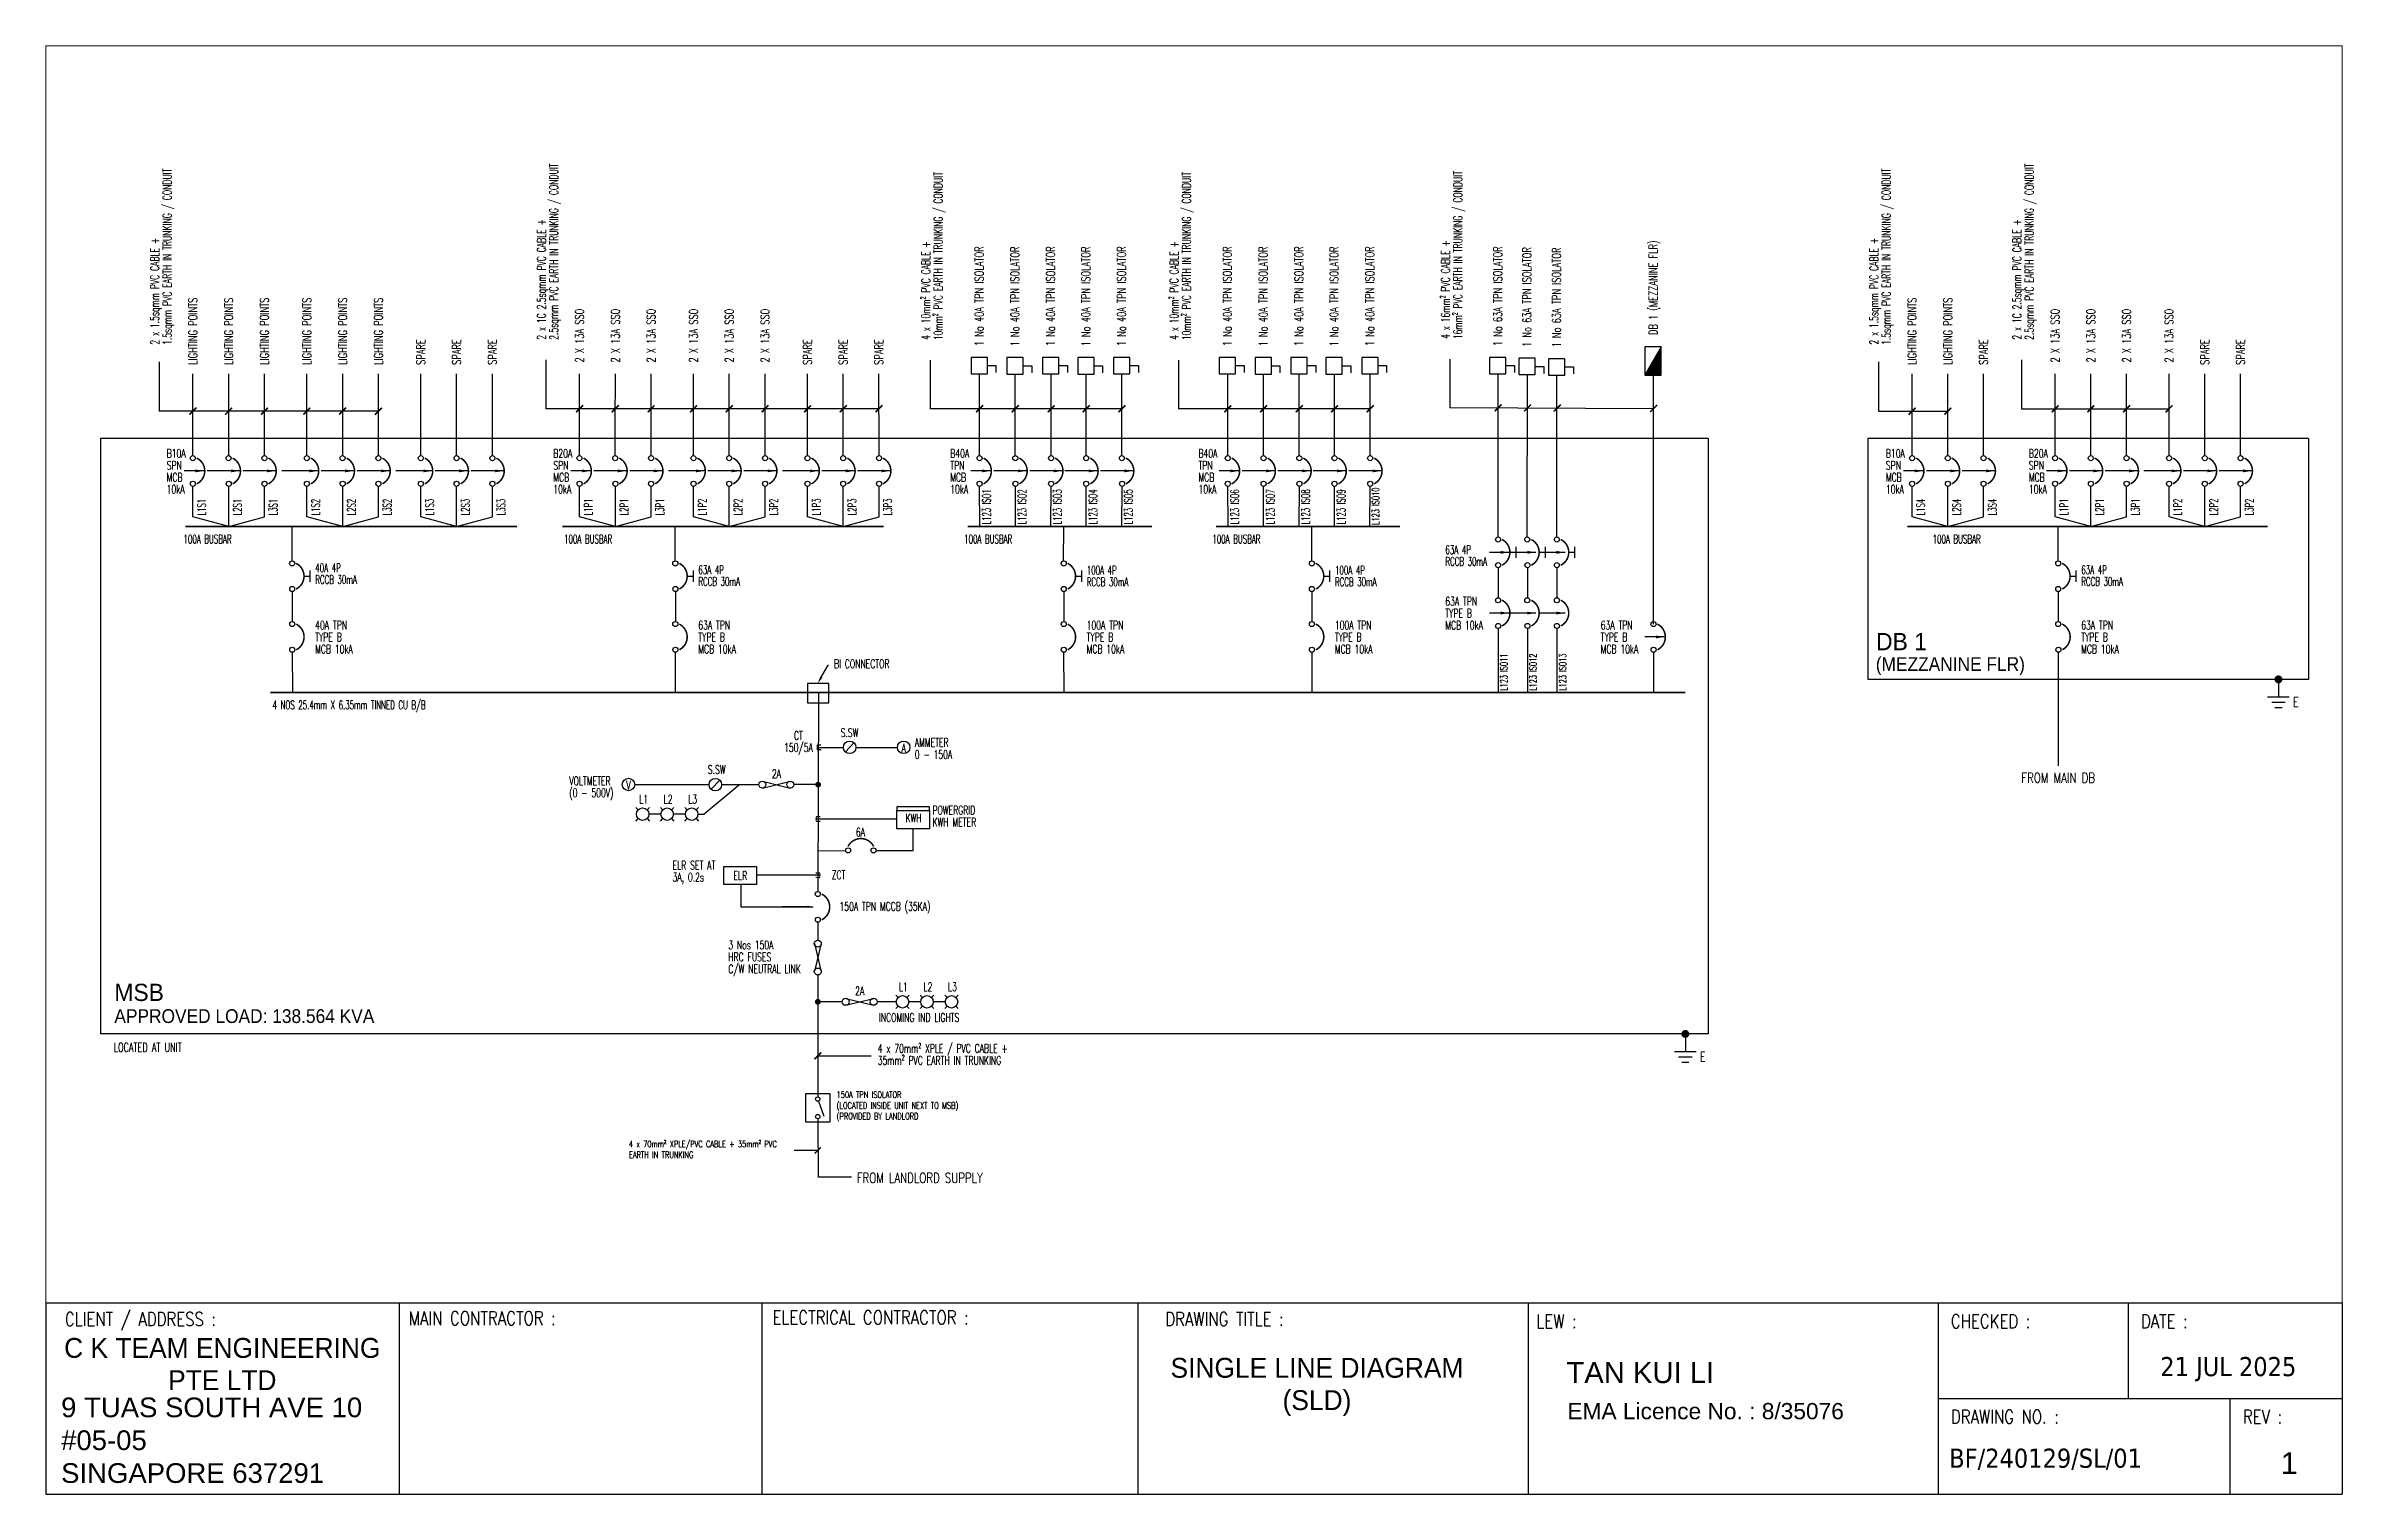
# Paper-space layout 'Layout1' of a CAD drawing. Header units: millimetres. Extents: x 0 to 404, y 1 to 255.
# The model-space entities are those that its viewports show. They can reach past a viewport. Long polylines and large blocks are cut down to what shows.
import ezdxf
from ezdxf import colors
from ezdxf.entities.mleader import LeaderData, LeaderLine
from ezdxf.lldxf.tags import DXFTag
from ezdxf.math import Vec2, Vec3

# ---------------------------------------------------------------- set-up
doc = ezdxf.new("R2010")
doc.units = ezdxf.units.MM
doc.linetypes.add('DASHED', pattern=[0.75, 0.5, -0.25])
for name, color, linetype in [('E-SLD-FRAME', 8, 'Continuous'), ('E-SLD-LEGENDF', 2, 'Continuous'), ('SLD', 2, 'Continuous'), ('SLD-LINE', 7, 'Continuous'), ('SLD-TXT', 7, 'Continuous'), ('TXT', 7, 'Continuous')]:
    doc.layers.add(name, color=color, linetype=linetype)
doc.styles.add('ARIAL', font='arial.ttf', dxfattribs={"width": 0.95})
doc.styles.add('SIMPLEX', font='simplex.shx', dxfattribs={"width": 0.75})
doc.styles.add('SLD-TXT', font='romans.shx', dxfattribs={"width": 0.75})
doc.styles.get("Standard").update_dxf_attribs({"font": 'arial.ttf'})
doc.styles.add('TAHOMA', font='tahoma.ttf', dxfattribs={"width": 0.9})
tags = doc.linetypes.add('CENTER', pattern=[2, 1.25, -0.25, 0.25, -0.25]).pattern_tags.tags
tags[10:11] = [DXFTag(74, 4), DXFTag(75, 0), DXFTag(340, '0'), DXFTag(46, 1.0), DXFTag(50, 0.0), DXFTag(44, 0.0), DXFTag(45, 0.0)]
tags[8:9] = [DXFTag(74, 4), DXFTag(75, 0), DXFTag(340, '0'), DXFTag(46, 1.0), DXFTag(50, 0.0), DXFTag(44, 0.0), DXFTag(45, 0.0)]
tags[6:7] = [DXFTag(74, 4), DXFTag(75, 0), DXFTag(340, '0'), DXFTag(46, 1.0), DXFTag(50, 0.0), DXFTag(44, 0.0), DXFTag(45, 0.0)]
tags[4:5] = [DXFTag(74, 4), DXFTag(75, 0), DXFTag(340, '0'), DXFTag(46, 1.0), DXFTag(50, 0.0), DXFTag(44, 0.0), DXFTag(45, 0.0)]
doc.dimstyles.new('A', dxfattribs={"dimtxt": 0.18, "dimasz": 150, "dimexe": 0.18, "dimexo": 0.0625, "dimgap": 0.09, "dimtad": 0, "dimtih": 1, "dimtoh": 1, "dimdec": 4, "dimzin": 0, "dimdsep": 46, "dimtxsty": 'Standard', "dimcen": 0.09, "dimadec": 0, "dimazin": 0, "dimtfac": 1, "dimtdec": 4, "dimtofl": 0, "dimtmove": 0, "dimatfit": 3, "dimfxl": 1, "dimtolj": 1, "dimtzin": 0, "dimarcsym": 0})

# ---------------------------------------------------------------- blocks, each defined once
blk = doc.blocks.new('MCCB')
at = {"color": 3}
for centre in [(-1, 548), (0, 49)]:
    blk.add_circle(centre, 49.5, dxfattribs=at)
at = {"layer": 'E-SLD-LEGENDF', "const_width": 30}
blk.add_lwpolyline([(77, 49, 0.611384), (77, 548)], format="xyb", dxfattribs=at)
blk = doc.blocks.new('RCCB')
at = {"color": 3}
for centre in [(-1, 548), (0, 49)]:
    blk.add_circle(centre, 49.5, dxfattribs=at)
at = {"layer": 'E-SLD-LEGENDF', "linetype": 'ByBlock'}
blk.add_line((230, 299), (350, 299), dxfattribs=at)
at = {"layer": 'E-SLD-LEGENDF'}
blk.add_line((350, 190), (350, 408), dxfattribs=at)
at = {"layer": 'E-SLD-LEGENDF', "const_width": 30}
blk.add_lwpolyline([(77, 49, 0.611384), (77, 548)], format="xyb", dxfattribs=at)
blk = doc.blocks.new('DP ISOL')
at = {"layer": 'SLD', "color": 3, "linetype": 'Continuous', "ltscale": 0.5}
for p, q in [((141, -289), (20, -289)), ((141, -141), (141, -289))]:
    blk.add_line(p, q, dxfattribs=at)
blk.add_lwpolyline([(0, 141), (0, -141), (282, -141), (282, 141)], close=True, dxfattribs=at)

msp = doc.modelspace()

# ---------------------------------------------------------------- hatches: boundary and pattern name
h = msp.add_hatch(color=256)
h.dxf.hatch_style = 1
h.paths.add_polyline_path([(36363, 18667), (36031, 18091), (36363, 18091)])

# ---------------------------------------------------------------- linework, layer by layer
for p, q in [((36363, 18667), (36031, 18091)), ((36205, 13033), (36205, 18091)), ((25403, 17406), (21508, 17406)), ((30448, 17406), (26552, 17406)), ((36205, 17408), (32067, 17426)), ((40774, 17358), (42185, 17358)), ((43680, 17406), (46680, 17406)), ((19234, 11645), (19223, 7600)), ((19287, 10574), (19215, 10575)), ((19215, 10528), (19740, 10528)), ((19288, 10481), (19215, 10481)), ((19996, 10528), (20840, 10528)), ((15500, 9773), (17013, 9773)), ((17635, 9773), (16913, 9171)), ((17266, 9773), (17635, 9773)), ((17635, 9773), (18025, 9773)), ((16786, 9171), (16913, 9171)), ((19269, 9116), (19196, 9117)), ((19269, 9023), (19196, 9023)), ((19256, 7935), (17979, 7933)), ((19183, 7982), (19256, 7982)), ((17655, 7744), (17655, 7293)), ((19183, 7889), (19256, 7888)), ((17655, 7293), (19131, 7293)), ((19224, 6976), (19224, 6615)), ((19222, 5906), (19222, 5360)), ((19222, 5360), (19222, 3428)), ((20426, 5367), (20816, 5367)), ((19222, 4264), (20308, 4264)), ((19222, 2986), (19227, 1810)), ((19225, 2340), (18743, 2340)), ((19226, 1803), (19910, 1803))]:
    msp.add_line(p, q)
for points in [[(36031, 18091), (36363, 18091), (36363, 18667), (36031, 18667)], [(20826, 9244), (21493, 9244), (21493, 9324), (20826, 9324)], [(20826, 9244), (21493, 9244), (21493, 8876), (20826, 8876)], [(17312, 8112), (17979, 8112), (17979, 7744), (17312, 7744)]]:
    msp.add_lwpolyline(points, close=True)
at = {"ltscale": 100}
msp.add_lwpolyline([(19016, 11430), (19445, 11430), (19445, 11825), (19016, 11825)], close=True, dxfattribs=at)
at = {"color": 3}
for points in [[(18096, 9703), (18668, 9844)], [(18097, 9844), (18660, 9703)], [(19152, 6544), (19293, 5972)], [(19293, 6543), (19152, 5980)], [(19787, 5290), (20359, 5431)], [(19789, 5431), (20351, 5290)]]:
    msp.add_lwpolyline(points, dxfattribs=at)
at = {"linetype": 'CENTER'}
msp.add_lwpolyline([(18982, 3495), (19467, 3495), (19467, 2914), (18982, 2914)], close=True, dxfattribs=at)
at = {"color": 250}
msp.add_lwpolyline([(19237, 3343), (19347, 3036)], dxfattribs=at)
for centre, start, end in [((19231, 10552), 124.0133, 235.9867), ((19231, 10505), 124.0133, 235.9867), ((19212, 9094), 124.0133, 235.9867), ((19212, 9047), 124.0133, 235.9867), ((19240, 7958), 304.0133, 55.9867), ((19240, 7911), 304.0133, 55.9867)]:
    msp.add_arc(centre, 28.3, start, end)
at = {"layer": 'E-SLD-FRAME', "color": 7, "linetype": 'CENTER'}
for p, q in [((37314, 16800), (4648, 16800)), ((4648, 16800), (4648, 4708)), ((37314, 16800), (37312, 4708)), ((40561, 16800), (40560, 11910)), ((49515, 16800), (40561, 16800)), ((49515, 16800), (49515, 11910)), ((49515, 11910), (40560, 11910)), ((37312, 4708), (4648, 4708))]:
    msp.add_line(p, q, dxfattribs=at)
at = {"layer": 'E-SLD-FRAME', "color": 7, "linetype": 'CENTER', "ltscale": 50}
for p, q in [((20826, 9070), (19196, 9070)), ((21163, 8437), (21163, 8876)), ((19226, 8437), (19785, 8430)), ((20408, 8437), (21163, 8437))]:
    msp.add_line(p, q, dxfattribs=at)
at = {"layer": 'SLD', "color": 7}
for p, q in [((5839, 18362), (5839, 17358)), ((13696, 18399), (13696, 17406)), ((21508, 18391), (21508, 17406)), ((26552, 18391), (26552, 17406)), ((32067, 18411), (32067, 17426)), ((40774, 18362), (40774, 17358)), ((43680, 18399), (43680, 17406)), ((10293, 17354), (5839, 17358)), ((20466, 17407), (13696, 17406))]:
    msp.add_line(p, q, dxfattribs=at)
at = {"layer": 'SLD', "const_width": 33}
for points in [[(6369, 15015), (13109, 15015)], [(14032, 15015), (20562, 15015)], [(22266, 15015), (26012, 15015)], [(27311, 15015), (31056, 15015)], [(41364, 15015), (48682, 15015)], [(8097, 11645), (36854, 11645)]]:
    msp.add_lwpolyline(points, dxfattribs=at)
at = {"layer": 'SLD', "lineweight": -3}
for centre in [(18096, 9773), (18664, 9773), (19222, 6544), (19222, 5976), (19788, 5361), (20355, 5361)]:
    msp.add_circle(centre, 70.8, dxfattribs=at)
at = {"layer": 'SLD', "color": 250, "lineweight": -3}
for centre in [(19222, 3384), (19222, 3030)]:
    msp.add_circle(centre, 44.2, dxfattribs=at)
at = {"layer": 'SLD-LINE', "linetype": 'ByBlock'}
for p, q in [((6524, 16456), (6524, 18116)), ((7251, 16456), (7251, 18116)), ((7977, 16456), (7977, 18116)), ((8840, 16456), (8840, 18116)), ((9567, 16456), (9567, 18116)), ((10293, 16456), (10293, 18116)), ((14381, 16456), (14381, 18116)), ((15107, 17072), (15109, 18116)), ((15834, 16456), (15834, 18116)), ((16697, 16456), (16697, 18116)), ((17423, 16456), (17423, 18116)), ((18150, 16456), (18150, 18116)), ((22509, 16456), (22509, 18116)), ((23236, 16456), (23236, 18112)), ((23963, 16456), (23963, 18116)), ((24677, 16456), (24677, 18112)), ((25403, 16456), (25403, 18116)), ((27554, 16456), (27554, 18116)), ((28280, 16456), (28280, 18112)), ((29007, 16456), (29007, 18116)), ((29721, 16456), (29721, 18112)), ((30448, 16456), (30448, 18116)), ((33046, 14802), (33047, 18116)), ((33640, 14802), (33642, 18099)), ((34241, 14802), (34243, 18091)), ((41458, 16456), (41458, 18116)), ((42185, 16456), (42185, 18116)), ((44364, 16456), (44364, 18116)), ((45091, 17072), (45093, 18116)), ((45818, 16456), (45818, 18116)), ((46680, 16456), (46680, 18116)), ((15107, 16456), (15107, 17072)), ((45091, 16456), (45091, 17072)), ((8540, 14318), (8541, 15015)), ((16326, 14318), (16327, 15015)), ((24217, 14318), (24219, 15015)), ((29262, 14318), (29263, 15015)), ((44428, 14318), (44429, 15015))]:
    msp.add_line(p, q, dxfattribs=at)
at = {"layer": 'SLD-LINE', "linetype": 'DASHED', "ltscale": 200}
for p, q in [((11156, 16456), (11156, 18116)), ((11883, 16456), (11883, 18116)), ((12609, 16456), (12609, 18116)), ((19013, 16456), (19013, 18116)), ((19739, 16456), (19739, 18116)), ((20466, 16456), (20464, 18116)), ((42912, 16456), (42912, 18116)), ((47407, 16456), (47407, 18116)), ((48134, 16456), (48134, 18116))]:
    msp.add_line(p, q, dxfattribs=at)
at = {"layer": 'SLD-LINE'}
for p, q in [((6525, 15208), (6525, 15831)), ((7251, 15015), (7251, 15831)), ((7978, 15208), (7978, 15831)), ((8841, 15208), (8841, 15831)), ((9567, 15015), (9567, 15831)), ((10294, 15208), (10294, 15831)), ((11157, 15208), (11157, 15831)), ((11883, 15015), (11883, 15831)), ((12610, 15208), (12610, 15831)), ((14381, 15208), (14381, 15831)), ((15108, 15015), (15108, 15831)), ((15835, 15208), (15835, 15831)), ((16697, 15208), (16697, 15831)), ((17424, 15015), (17424, 15831)), ((18151, 15208), (18151, 15831)), ((19013, 15208), (19013, 15831)), ((19740, 15015), (19740, 15831)), ((20467, 15208), (20467, 15831)), ((22516, 15015), (22510, 15831)), ((23237, 15015), (23237, 15831)), ((23956, 15015), (23964, 15831)), ((24678, 15015), (24678, 15831)), ((25397, 15015), (25404, 15831)), ((27560, 15015), (27554, 15831)), ((28281, 15015), (28281, 15831)), ((29001, 15015), (29008, 15831)), ((29722, 15015), (29722, 15831)), ((30441, 15015), (30448, 15831)), ((41459, 15208), (41459, 15831)), ((42186, 15015), (42186, 15831)), ((42913, 15208), (42913, 15831)), ((44365, 15208), (44365, 15831)), ((45092, 15015), (45092, 15831)), ((45819, 15208), (45819, 15831)), ((46681, 15208), (46681, 15831)), ((47408, 15015), (47408, 15831)), ((48135, 15208), (48135, 15831)), ((7251, 15015), (6525, 15208)), ((7251, 15015), (7978, 15208)), ((9567, 15015), (8841, 15208)), ((9567, 15015), (10294, 15208)), ((11883, 15015), (11157, 15208)), ((11883, 15015), (12610, 15208)), ((15108, 15015), (14381, 15208)), ((15108, 15015), (15835, 15208)), ((17424, 15015), (16697, 15208)), ((17424, 15015), (18151, 15208)), ((19740, 15015), (19013, 15208)), ((19740, 15015), (20467, 15208)), ((42186, 15015), (41459, 15208)), ((42186, 15015), (42913, 15208)), ((45092, 15015), (44365, 15208)), ((45092, 15015), (45819, 15208)), ((47408, 15015), (46681, 15208)), ((47408, 15015), (48135, 15208))]:
    msp.add_line(p, q, dxfattribs=at)
at = {"layer": 'SLD-TXT'}
for points, const_width in [([(6454, 17287), (6594, 17428)], 33.1), ([(7180, 17287), (7321, 17428)], 33.1), ([(7907, 17287), (8048, 17428)], 33.1), ([(8770, 17287), (8910, 17428)], 33.1), ([(9496, 17287), (9637, 17428)], 33.1), ([(10223, 17287), (10364, 17428)], 33.1), ([(14310, 17335), (14451, 17476)], 33.1), ([(15037, 17335), (15177, 17476)], 33.1), ([(15764, 17335), (15904, 17476)], 33.1), ([(16626, 17335), (16767, 17476)], 33.1), ([(17353, 17335), (17493, 17476)], 33.1), ([(18080, 17335), (18220, 17476)], 33.1), ([(18942, 17335), (19083, 17476)], 33.1), ([(19669, 17335), (19809, 17476)], 33.1), ([(20396, 17336), (20536, 17477)], 33.1), ([(22439, 17335), (22579, 17476)], 33.1), ([(23166, 17335), (23306, 17476)], 33.1), ([(23893, 17335), (24033, 17476)], 33.1), ([(24606, 17335), (24747, 17476)], 33.1), ([(25333, 17335), (25474, 17476)], 33.1), ([(27483, 17335), (27624, 17476)], 33.1), ([(28210, 17335), (28350, 17476)], 33.1), ([(28937, 17335), (29077, 17476)], 33.1), ([(29651, 17335), (29791, 17476)], 33.1), ([(30377, 17335), (30518, 17476)], 33.1), ([(32977, 17356), (33117, 17496)], 33.1), ([(33575, 17353), (33716, 17494)], 33.1), ([(34176, 17351), (34317, 17491)], 33.1), ([(36138, 17342), (36279, 17483)], 33.1), ([(41388, 17287), (41529, 17428)], 33.1), ([(42115, 17287), (42255, 17428)], 33.1), ([(44294, 17335), (44435, 17476)], 33.1), ([(45021, 17335), (45161, 17476)], 33.1), ([(45748, 17335), (45888, 17476)], 33.1), ([(46610, 17335), (46751, 17476)], 33.1), ([(19152, 4194), (19293, 4335)], 33.1), ([(19156, 2279), (19283, 2406)], 29.9)]:
    msp.add_lwpolyline(points, dxfattribs=dict(at, const_width=const_width))
at = {"layer": 'TXT', "color": 7}
for p, q in [((33046, 14178), (33046, 13569)), ((33641, 14178), (33641, 13569)), ((34242, 14178), (34242, 13569)), ((8542, 13694), (8541, 13084)), ((16328, 13694), (16328, 13084)), ((24220, 13694), (24220, 13084)), ((29264, 13694), (29264, 13084)), ((44430, 13694), (44430, 13084)), ((33047, 12945), (33047, 11645)), ((33641, 12945), (33641, 11645)), ((34242, 12945), (34243, 11645)), ((8542, 12460), (8550, 11645)), ((16326, 12460), (16327, 11645)), ((24218, 12460), (24219, 11645)), ((29262, 12460), (29263, 11645)), ((36203, 12460), (36204, 11645)), ((44428, 12460), (44429, 10153))]:
    msp.add_line(p, q, dxfattribs=at)
at = {"layer": 'TXT'}
for p, q in [((48904, 11910), (48904, 11555)), ((19229, 9773), (18735, 9773)), ((16035, 9171), (15790, 9171)), ((16533, 9171), (16288, 9171)), ((19717, 5360), (19222, 5360)), ((21314, 5360), (21069, 5360)), ((21813, 5360), (21567, 5360)), ((36851, 4708), (36851, 4354))]:
    msp.add_line(p, q, dxfattribs=at)
at = {"layer": 'TXT', "color": 5}
for p, q in [((48683, 11555), (49124, 11555)), ((48766, 11446), (49041, 11446)), ((48831, 11337), (48976, 11337)), ((36631, 4354), (37071, 4354)), ((36713, 4245), (36989, 4245)), ((36779, 4136), (36923, 4136))]:
    msp.add_line(p, q, dxfattribs=at)
at = {"layer": 'TXT', "color": 3}
for p, q in [((19782, 10438), (19957, 10620)), ((17052, 9681), (17228, 9863)), ((15525, 9309), (15573, 9260)), ((15525, 9033), (15573, 9081)), ((15752, 9260), (15801, 9309)), ((15752, 9081), (15801, 9033)), ((16024, 9309), (16072, 9260)), ((16024, 9033), (16072, 9081)), ((16251, 9260), (16299, 9309)), ((16251, 9081), (16299, 9033)), ((16522, 9309), (16570, 9260)), ((16522, 9033), (16570, 9081)), ((16749, 9260), (16797, 9309)), ((16749, 9081), (16797, 9033)), ((20805, 5498), (20853, 5450)), ((20805, 5222), (20853, 5271)), ((21032, 5450), (21080, 5498)), ((21032, 5271), (21080, 5222)), ((21303, 5498), (21351, 5450)), ((21303, 5222), (21351, 5271)), ((21530, 5450), (21578, 5498)), ((21530, 5271), (21578, 5222)), ((21801, 5498), (21850, 5450)), ((21801, 5222), (21850, 5271)), ((22029, 5450), (22077, 5498)), ((22029, 5271), (22077, 5222))]:
    msp.add_line(p, q, dxfattribs=at)
at = {"layer": 'TXT'}
for points, const_width in [([(48863, 11910, 1), (48944, 11910, 1)], 80.5), ([(19200, 9773, 1), (19258, 9773, 1)], 58.3), ([(19193, 5360, 1), (19252, 5360, 1)], 58.3), ([(36811, 4708, 1), (36891, 4708, 1)], 80.5)]:
    msp.add_lwpolyline(points, format="xyb", close=True, dxfattribs=dict(at, const_width=const_width))
at = {"layer": 'TXT', "color": 3}
for centre in [(19870, 10529), (20966, 10528), (15374, 9773), (17140, 9772), (15663, 9171), (16161, 9171), (16660, 9171), (20942, 5360), (21441, 5360), (21939, 5360)]:
    msp.add_circle(centre, 127, dxfattribs=at)

# ---------------------------------------------------------------- block references
at = {"layer": 'E-SLD-LEGENDF', "linetype": 'ByBlock', "xscale": 1.043890447483075, "yscale": 1.043890447483075, "zscale": 1.043890447483075}
for p in [(33046, 14178), (33641, 14178), (34242, 14178), (8542, 13694), (16328, 13694), (24220, 13694), (29264, 13694), (44430, 13694)]:
    msp.add_blockref('RCCB', p, dxfattribs=at)
at = {"layer": 'SLD', "xscale": 1.177325186571047, "yscale": 1.177325186571047, "zscale": 1.177325186571047, "rotation": 90}
for p in [(22502, 18116), (23229, 18112), (23955, 18116), (24669, 18112), (25396, 18116), (27546, 18116), (28273, 18112), (29000, 18116), (29713, 18112), (30440, 18116), (33040, 18116), (33634, 18099), (34235, 18091)]:
    msp.add_blockref('DP ISOL', p, dxfattribs=at)
at = {"layer": 'SLD', "lineweight": -3, "xscale": 1.043890447483075, "yscale": 1.043890447483075, "zscale": 1.043890447483075}
for p in [(6525, 15831), (7251, 15831), (7978, 15831), (8841, 15831), (9567, 15831), (10294, 15831), (11157, 15831), (11883, 15831), (12610, 15831), (14381, 15831), (15108, 15831), (15835, 15831), (16697, 15831), (17424, 15831), (18151, 15831), (19013, 15831), (19740, 15831), (20467, 15831), (22510, 15831), (23237, 15831), (23964, 15831), (24678, 15831), (25404, 15831), (27554, 15831), (28281, 15831), (29008, 15831), (29722, 15831), (30448, 15831), (41459, 15831), (42186, 15831), (42913, 15831), (44365, 15831), (45092, 15831), (45819, 15831), (46681, 15831), (47408, 15831), (48135, 15831), (33047, 12945), (33641, 12945), (34242, 12945), (8543, 12460), (16328, 12460), (24220, 12460), (29264, 12460), (36205, 12460), (44431, 12460), (19224, 6976)]:
    msp.add_blockref('MCCB', p, dxfattribs=at)
at = {"layer": 'SLD', "lineweight": -3, "xscale": 1.043890447483075, "yscale": 1.043890447483075, "zscale": 1.043890447483075, "rotation": 90}
msp.add_blockref('MCCB', (20408, 8437), dxfattribs=at)

# ---------------------------------------------------------------- texts
at = {"color": 0, "linetype": 'ByBlock', "insert": (4915, 4529), "char_height": 185, "width": 4322.39, "attachment_point": 1, "line_spacing_factor": 0.818814, "style": 'SLD-TXT'}
msp.add_mtext('{\\W0.65;LOCATED AT UNIT}', dxfattribs=at)
at = {"layer": 'SLD-TXT', "style": 'SLD-TXT'}
for s, height, width, p in [('1.5sqmm PVC EARTH IN TRUNKING / CONDUIT', 175, 0.65, (6088, 18702)), ('2.5sqmm PVC EARTH IN TRUNKING / CONDUIT', 175, 0.65, (13944, 18806)), ('10mm² PVC EARTH IN TRUNKING / CONDUIT', 175, 0.65, (21756, 18798)), ('10mm² PVC EARTH IN TRUNKING / CONDUIT', 175, 0.65, (26801, 18798)), ('16mm² PVC EARTH IN TRUNKING / CONDUIT', 175, 0.65, (32316, 18818)), ('1.5sqmm PVC EARTH IN TRUNKING / CONDUIT', 175, 0.65, (41022, 18702)), ('2.5sqmm PVC EARTH IN TRUNKING / CONDUIT', 175, 0.65, (43928, 18806)), ('2 x 1C 2.5sqmm PVC CABLE +', 175, 0.65, (13693, 18809)), ('2 x 1C 2.5sqmm PVC CABLE +', 175, 0.65, (43677, 18809)), ('2 x 1.5sqmm PVC CABLE +', 175, 0.65, (5836, 18708)), ('4 x 10mm² PVC CABLE +', 175, 0.65, (21505, 18804)), ('1 No 40A TPN ISOLATOR', 175, 0.7, (22588, 18678)), ('1 No 40A TPN ISOLATOR', 175, 0.7, (23315, 18673)), ('1 No 40A TPN ISOLATOR', 175, 0.7, (24041, 18678)), ('1 No 40A TPN ISOLATOR', 175, 0.7, (24755, 18673)), ('1 No 40A TPN ISOLATOR', 175, 0.7, (25482, 18678)), ('4 x 10mm² PVC CABLE +', 175, 0.65, (26549, 18804)), ('1 No 40A TPN ISOLATOR', 175, 0.7, (27632, 18678)), ('1 No 40A TPN ISOLATOR', 175, 0.7, (28359, 18673)), ('1 No 40A TPN ISOLATOR', 175, 0.7, (29086, 18678)), ('1 No 40A TPN ISOLATOR', 175, 0.7, (29799, 18673)), ('1 No 40A TPN ISOLATOR', 175, 0.7, (30526, 18678)), ('4 x 16mm² PVC CABLE +', 175, 0.65, (32064, 18824)), ('1 No 63A TPN ISOLATOR', 175, 0.7, (33126, 18678)), ('1 No 63A TPN ISOLATOR', 175, 0.7, (33720, 18661)), ('1 No 63A TPN ISOLATOR', 175, 0.7, (34321, 18653)), ('DB 1 (MEZZANINE FLR)', 175, 0.7, (36283, 18904)), ('2 x 1.5sqmm PVC CABLE +', 175, 0.65, (40771, 18708)), ('LIGHTING POINTS', 175, 0.7, (6611, 18298)), ('LIGHTING POINTS', 175, 0.7, (7338, 18298)), ('LIGHTING POINTS', 175, 0.7, (8064, 18298)), ('LIGHTING POINTS', 175, 0.7, (8927, 18298)), ('LIGHTING POINTS', 175, 0.7, (9654, 18298)), ('LIGHTING POINTS', 175, 0.7, (10380, 18298)), ('LIGHTING POINTS', 175, 0.7, (41545, 18298)), ('LIGHTING POINTS', 175, 0.7, (42272, 18298)), ('2 X 13A SSO', 175, 0.7, (14467, 18346)), ('2 X 13A SSO', 175, 0.7, (15196, 18346)), ('2 X 13A SSO', 175, 0.7, (15921, 18346)), ('2 X 13A SSO', 175, 0.7, (16783, 18346)), ('2 X 13A SSO', 175, 0.7, (17510, 18346)), ('2 X 13A SSO', 175, 0.7, (18237, 18346)), ('2 X 13A SSO', 175, 0.7, (44451, 18346)), ('2 X 13A SSO', 175, 0.7, (45180, 18346)), ('2 X 13A SSO', 175, 0.7, (45905, 18346)), ('2 X 13A SSO', 175, 0.7, (46767, 18346)), ('SPARE', 175, 0.7, (11243, 18298)), ('SPARE', 175, 0.7, (11970, 18298)), ('SPARE', 175, 0.7, (12696, 18298)), ('SPARE', 175, 0.7, (19099, 18298)), ('SPARE', 175, 0.7, (19826, 18298)), ('SPARE', 175, 0.7, (20551, 18298)), ('SPARE', 175, 0.7, (42999, 18298)), ('SPARE', 175, 0.7, (47494, 18298)), ('SPARE', 175, 0.7, (48221, 18298)), ('L1S1', 170.6, 0.6, (6786, 15239)), ('L2S1', 170.6, 0.6, (7513, 15239)), ('L3S1', 170.6, 0.6, (8240, 15239)), ('L1S2', 170.6, 0.6, (9102, 15239)), ('L2S2', 170.6, 0.6, (9829, 15239)), ('L3S2', 170.6, 0.6, (10556, 15239)), ('L1S3', 170.6, 0.6, (11418, 15239)), ('L2S3', 170.6, 0.6, (12145, 15239)), ('L3S3', 170.6, 0.6, (12872, 15239)), ('L1P1', 170.6, 0.6, (14643, 15239)), ('L2P1', 170.6, 0.6, (15370, 15239)), ('L3P1', 170.6, 0.6, (16097, 15239)), ('L1P2', 170.6, 0.6, (16959, 15239)), ('L2P2', 170.6, 0.6, (17686, 15239)), ('L3P2', 170.6, 0.6, (18413, 15239)), ('L1P3', 170.6, 0.6, (19275, 15239)), ('L2P3', 170.6, 0.6, (20002, 15239)), ('L3P3', 170.6, 0.6, (20729, 15239)), ('L123 ISO1', 170.6, 0.6, (22736, 15055)), ('L123 ISO2', 170.6, 0.6, (23457, 15055)), ('L123 ISO3', 170.6, 0.6, (24177, 15055)), ('L123 ISO4', 170.6, 0.6, (24898, 15055)), ('L123 ISO5', 170.6, 0.6, (25618, 15055)), ('L123 ISO6', 170.6, 0.6, (27780, 15055)), ('L123 ISO7', 170.6, 0.6, (28502, 15055)), ('L123 ISO8', 170.6, 0.6, (29221, 15055)), ('L123 ISO9', 170.6, 0.6, (29942, 15055)), ('L123 ISO10', 144.3, 0.6, (30628, 15049)), ('L1S4', 170.6, 0.6, (41721, 15239)), ('L2S4', 170.6, 0.6, (42448, 15239)), ('L3S4', 170.6, 0.6, (43175, 15239)), ('L1P1', 170.6, 0.6, (44627, 15239)), ('L2P1', 170.6, 0.6, (45354, 15239)), ('L3P1', 170.6, 0.6, (46081, 15239)), ('L1P2', 170.6, 0.6, (46943, 15239)), ('L2P2', 170.6, 0.6, (47670, 15239)), ('L3P2', 170.6, 0.6, (48397, 15239)), ('L123 ISO11', 144.3, 0.6, (33234, 11678)), ('L123 ISO12', 144.3, 0.6, (33828, 11678)), ('L123 ISO13', 144.3, 0.6, (34429, 11678))]:
    msp.add_text(s, height=height, rotation=90, dxfattribs=dict(at, width=width)).set_placement(p)
at = {"layer": 'SLD-TXT', "char_height": 175, "attachment_point": 1, "style": 'SLD-TXT'}
for s, insert, width, line_spacing_factor in [('{\\W0.65;B10A \\PSPN\\PMCB\\P10kA}', (5991, 16588), 669.59, 0.833333), ('{\\W0.65;B20A \\PSPN\\PMCB\\P10kA}', (13848, 16588), 669.59, 0.833333), ('{\\W0.65;B40A \\PTPN\\PMCB\\P10kA}', (21913, 16588), 669.59, 0.833333), ('{\\W0.65;B40A \\PTPN\\PMCB\\P10kA}', (26958, 16588), 669.59, 0.833333), ('{\\W0.65;B10A \\PSPN\\PMCB\\P10kA}', (40926, 16588), 669.59, 0.833333), ('{\\W0.65;B20A \\PSPN\\PMCB\\P10kA}', (43832, 16588), 669.59, 0.833333), ('{\\W0.6;100A BUSBAR}', (6333, 14847), 1255.73, 0.810811), ('{\\W0.6;100A BUSBAR}', (14067, 14847), 1255.73, 0.810811), ('{\\W0.6;100A BUSBAR}', (22196, 14847), 1255.73, 0.810811), ('{\\W0.6;100A BUSBAR}', (27240, 14847), 1255.73, 0.810811), ('{\\W0.6;63A 4P\\PRCCB 30mA}', (31976, 14630), 969.12, 0.810811), ('{\\W0.6;100A BUSBAR}', (41876, 14847), 1255.73, 0.810811), ('{\\W0.6;40A 4P\\PRCCB 30mA}', (9011, 14262), 1159.49, 0.810811), ('{\\W0.6;63A 4P\\PRCCB 30mA}', (16796, 14222), 969.12, 0.810811), ('{\\W0.6;100A 4P\\PRCCB 30mA}', (24688, 14214), 969.12, 0.810811), ('{\\W0.6;100A 4P\\PRCCB 30mA}', (29732, 14214), 969.12, 0.810811), ('{\\W0.6;63A 4P\\PRCCB 30mA}', (44898, 14222), 969.12, 0.810811), ('{\\W0.65;63A TPN\\PTYPE B \\PMCB 10kA}', (31973, 13583), 1000.97, 0.833333), ('{\\W0.65;40A TPN\\PTYPE B \\PMCB 10kA}', (9008, 13099), 916.11, 0.833333), ('{\\W0.65;63A TPN\\PTYPE B \\PMCB 10kA}', (16793, 13099), 1000.97, 0.833333), ('{\\W0.65;100A TPN\\PTYPE B \\PMCB 10kA}', (24685, 13099), 1000.97, 0.833333), ('{\\W0.65;100A TPN\\PTYPE B \\PMCB 10kA}', (29729, 13099), 1000.97, 0.833333), ('{\\W0.65;63A TPN\\PTYPE B \\PMCB 10kA}', (35131, 13099), 1000.97, 0.833333), ('{\\W0.65;63A TPN\\PTYPE B \\PMCB 10kA}', (44895, 13099), 1000.97, 0.833333), ('{\\W0.65;BI CONNECTOR}', (19552, 12314), 1442.9, 0.833333), ('{\\W0.6;4 NOS 25.4mm X 6.35mm TINNED CU B/B}', (8143, 11478), 4118.56, 0.810811), ('\\pxqc;{\\W0.65;CT\\P150/5A}', (18504, 10856), 650.48, 0.833333), ('{\\W0.65;S.SW}', (19687, 10915), 669.59, 0.833333), ('{\\W0.65;A}', (20924, 10603), 669.59, 0.833333), ('{\\W0.65;AMMETER\\P0 - 150A}', (21193, 10715), 1154.37, 0.833333), ('{\\W0.65;VOLTMETER\\P(0 - 500V)}', (14173, 9935), 1154.37, 0.833333), ('{\\W0.65;V}', (15331, 9848), 669.59, 0.833333), ('{\\W0.65;S.SW}', (16988, 10165), 669.59, 0.833333), ('{\\W0.65;2A}', (18290, 10081), 669.59, 0.833333), ('{\\W0.65;L1}', (15592, 9563), 191.84, 0.833333), ('{\\W0.65;L2}', (16090, 9563), 191.84, 0.833333), ('{\\W0.65;L3}', (16589, 9563), 191.84, 0.833333), ('{\\W0.65;POWERGRID\\PKWH METER}', (21553, 9341), 1656.84, 0.833333), ('{\\W0.65;6A}', (19996, 8894), 240.04, 0.833333), ('{\\W0.65;KWH}', (21005, 9182), 1154.37, 0.833333), ('{\\W0.65;ELR SET AT 3A, 0.2s}', (16271, 8222), 1011.68, 0.833333), ('{\\W0.65;ELR}', (17508, 8011), 1154.37, 0.833333), ('{\\W0.65;ZCT}', (19505, 8027), 1154.37, 0.833333), ('{\\W0.65;150A TPN MCCB (35KA)}', (19662, 7386), 2337.75, 0.833333), ('{\\W0.65;3 Nos 150A\\PHRC FUSES\\PC/W NEUTRAL LINK}', (17404, 6602), 1912.06, 0.833333), ('{\\W0.65;2A}', (19981, 5669), 669.59, 0.833333), ('{\\W0.65;L1}', (20871, 5752), 191.84, 0.833333), ('{\\W0.65;L2}', (21369, 5752), 191.84, 0.833333), ('{\\W0.65;L3}', (21868, 5752), 191.84, 0.833333), ('{\\W0.65;INCOMING IND LIGHTS}', (20465, 5129), 2232.36, 0.833333), ('{\\W0.65;4 x 70mm² XPLE / PVC CABLE +\\P35mm² PVC EARTH IN TRUNKING}', (20440, 4502), 3336.28, 0.833333)]:
    msp.add_mtext(s, dxfattribs=dict(at, insert=insert, width=width, line_spacing_factor=line_spacing_factor))
at = {"layer": 'SLD-TXT', "color": 7, "attachment_point": 1, "style": 'SLD-TXT'}
for s, insert, char_height, width in [('FROM MAIN DB', (43679, 10012), 201.68, 3372.57), ('150A TPN ISOLATOR\\P(LOCATED INSIDE UNIT NEXT TO MSB)\\P(PROVIDED BY LANDLORD', (19604, 3539), 130.96, 3413.3), ('4 x 70mm² XPLE/PVC CABLE + 35mm² PVC EARTH IN TRUNKING', (15384, 2537), 130.96, 3310.25), ('FROM LANDLORD SUPPLY', (20015, 1886), 201.68, 3372.57)]:
    msp.add_mtext(s, dxfattribs=dict(at, insert=insert, char_height=char_height, width=width))
at = {"layer": 'TXT', "style": 'SIMPLEX', "width": 0.7}
for p in [(49202, 11351), (37149, 4149)]:
    msp.add_text('E', height=194, dxfattribs=at).set_placement(p)
at = {"layer": 'TXT', "color": 3, "attachment_point": 1, "line_spacing_factor": 0.926797, "style": 'ARIAL'}
for s, insert, char_height, width in [('DB 1', (40727, 12852), 350, 991.73), ('{\\W0.9;(MEZZANINE FLR)}', (40721, 12360), 280, 3167.92), ('\\PMSB', (4928, 6268), 350, 4520.12), ('{\\W0.9;\\PAPPROVED LOAD: 138.564 KVA}', (4928, 5643), 280, 6727.75)]:
    msp.add_mtext(s, dxfattribs=dict(at, insert=insert, char_height=char_height, width=width))

# ---------------------------------------------------------------- leaders
at = {"ltscale": 100}
ml = msp.add_multileader_mtext('Standard', dxfattribs=at)
ml.set_content('', color=256)
ml.set_leader_properties()
ml.build(insert=Vec2(0, 0))
ml.multileader.update_dxf_attribs({"arrow_head_size": 150})
ctx = ml.context
ctx.base_point, ctx.char_height, ctx.arrow_head_size, ctx.plane_origin = Vec3(19440, 12200), 150, 150, Vec3(19219, 11825)
notes = []
notes.append((ctx, [(0, (1, 1, 0), (19432, 12200), (1, 0), 8, [(0, [(19219, 11825)], 0, [])])]))
ctx.mtext.insert, ctx.mtext.flow_direction = Vec3(19442, 12275), 5
ml = msp.add_multileader_mtext('Standard')
ml.set_content('', color=256)
ml.set_leader_properties()
ml.build(insert=Vec2(0, 0))
ml.multileader.update_dxf_attribs({"arrow_head_size": 120})
ctx = ml.context
ctx.base_point, ctx.arrow_head_size, ctx.plane_origin = Vec3(18495, 7293), 120, Vec3(19131, 7293)
ctx.text_align_type = 2
notes.append((ctx, [(0, (1, 1, 0), (18507, 7293), (-1, 0), 8, [(0, [(19131, 7293)], 0, [])])]))
ctx.mtext.insert, ctx.mtext.alignment, ctx.mtext.flow_direction = Vec3(18497, 7295), 3, 5
at = {"layer": 'SLD-TXT'}
for points in [[(6750, 16144), (6349, 16144)], [(7476, 16144), (6816, 16144)], [(8203, 16144), (7543, 16144)], [(9066, 16144), (8329, 16144)], [(9792, 16144), (9132, 16144)], [(10519, 16144), (9859, 16144)], [(11382, 16144), (10645, 16144)], [(12108, 16144), (11448, 16144)], [(12835, 16144), (12175, 16144)], [(14606, 16144), (14206, 16144)], [(15333, 16144), (14673, 16144)], [(16060, 16144), (15400, 16144)], [(16922, 16144), (16186, 16144)], [(17649, 16144), (16989, 16144)], [(18376, 16144), (17716, 16144)], [(19238, 16144), (18502, 16144)], [(19965, 16144), (19305, 16144)], [(20692, 16144), (20032, 16144)], [(22735, 16144), (22335, 16144)], [(23462, 16144), (22802, 16144)], [(24189, 16144), (23529, 16144)], [(24902, 16144), (24242, 16144)], [(25629, 16144), (24969, 16144)], [(27779, 16144), (27379, 16144)], [(28506, 16144), (27846, 16144)], [(29233, 16144), (28573, 16144)], [(29947, 16144), (29287, 16144)], [(30673, 16144), (30013, 16144)], [(41684, 16144), (41284, 16144)], [(42411, 16144), (41751, 16144)], [(43138, 16144), (42478, 16144)], [(44590, 16144), (44190, 16144)], [(45317, 16144), (44657, 16144)], [(46044, 16144), (45384, 16144)], [(46906, 16144), (46170, 16144)], [(47633, 16144), (46973, 16144)], [(48360, 16144), (47700, 16144)], [(33271, 14490), (32871, 14490)], [(33813, 14490), (33412, 14490)], [(34407, 14490), (34007, 14490)], [(33272, 13257), (32871, 13257)], [(33813, 13257), (33287, 13257)], [(34407, 13257), (33881, 13257)], [(36430, 12772), (36030, 12772)]]:
    msp.add_leader(points, dimstyle='A', override={"dimasz": 175, "dimgap": 0.09, "dimtad": 0}, dxfattribs=at)
for ctx, leaders in notes:
    for number, flags, end, landing, length, lines in leaders:
        leader = LeaderData()
        leader.index, (leader.has_last_leader_line, leader.has_dogleg_vector, leader.attachment_direction) = number, flags
        leader.last_leader_point, leader.dogleg_vector, leader.dogleg_length = Vec3(end), Vec3(landing), length
        for number, points, colour, breaks in lines:
            line = LeaderLine()
            line.index, line.vertices, line.color, line.breaks = number, Vec3.list(points), colors.encode_raw_color(colour), breaks
            leader.lines.append(line)
        ctx.leaders.append(leader)

psp = doc.layouts.get("Layout1")

# ---------------------------------------------------------------- linework, layer by layer
at = {"color": 7}
for p, q in [((0.39, 34.14), (404.21, 34.14)), ((0.39, 34.14), (0.39, 0.54)), ((62.5, 34.14), (62.5, 0.54)), ((126.29, 34.14), (126.29, 0.54)), ((192.44, 34.14), (192.44, 0.54)), ((261.06, 34.14), (261.06, 0.54)), ((333.15, 34.14), (333.15, 0.54)), ((366.57, 34.14), (366.57, 17.34)), ((404.21, 34.14), (404.21, 0.54)), ((384.49, 17.34), (384.49, 0.54)), ((0.39, 0.54), (404.21, 0.54))]:
    psp.add_line(p, q, dxfattribs=at)
at = {"layer": 'TXT', "color": 7}
psp.add_line((333.15, 17.34), (404.21, 17.34), dxfattribs=at)

# ---------------------------------------------------------------- texts
at = {"color": 7, "insert": (3.06, 17.51), "char_height": 3.4628, "attachment_point": 1}
psp.add_mtext_dynamic_manual_height_columns('9 TUAS SOUTH AVE 10\\P#05-05\\PSINGAPORE 637291', width=57.7474, gutter_width=17.31, heights=[0], dxfattribs=at)
at = {"layer": 'TXT', "color": 7, "style": 'SIMPLEX', "width": 0.8}
for s, height, p in [('CLIENT / ADDRESS :', 2.3996, (3.73, 30.09)), ('MAIN CONTRACTOR :', 2.4027, (64.19, 30.26)), ('ELECTRICAL CONTRACTOR :', 2.4027, (128.17, 30.38)), ('DRAWING TITLE :', 2.3996, (197.25, 30.09)), ('LEW :', 2.4, (262.5, 29.73)), ('CHECKED :', 2.4, (335.41, 29.73)), ('DATE :', 2.4, (368.83, 29.73)), ('DRAWING NO. :', 2.3996, (335.41, 12.93)), ('REV :', 2.4, (386.76, 12.93))]:
    psp.add_text(s, height=height, dxfattribs=at).set_placement(p)
at = {"layer": 'TXT', "color": 7}
for s, height, style, p in [('21 JUL 2025', 3.3595, 'TAHOMA', (372.23, 21.27)), ('TAN KUI LI', 3.677, 'ARIAL', (267.8, 20.05)), ('EMA Licence No. : 8/35076', 2.8596, 'ARIAL', (267.96, 13.69)), ('BF/240129/SL/01', 3.3595, 'TAHOMA', (335.11, 5.17)), ('1', 3.84, 'ARIAL', (393.43, 4.06))]:
    psp.add_text(s, height=height, dxfattribs=dict(at, style=style)).set_placement(p)
at = {"layer": 'TXT', "color": 7, "char_height": 3.493, "attachment_point": 1, "line_spacing_factor": 0.975, "style": 'ARIAL'}
for s, insert, width in [('\\pxqc;C K TEAM ENGINEERING \\PPTE LTD', (3.44, 27.98), 55.9277), ('\\pxqc;SINGLE LINE DIAGRAM\\P(SLD)', (188.52, 24.48), 70.8105)]:
    psp.add_mtext(s, dxfattribs=dict(at, insert=insert, width=width))

# ---------------------------------------------------------------- viewports
at = {"layer": '0'}
psp.add_viewport(center=(202.3, 144.62), size=(403.82, 220.9633), view_center_point=(26867.08, 12009.91), view_height=25531.2009, dxfattribs=at)

doc.saveas('drawing.dxf')
